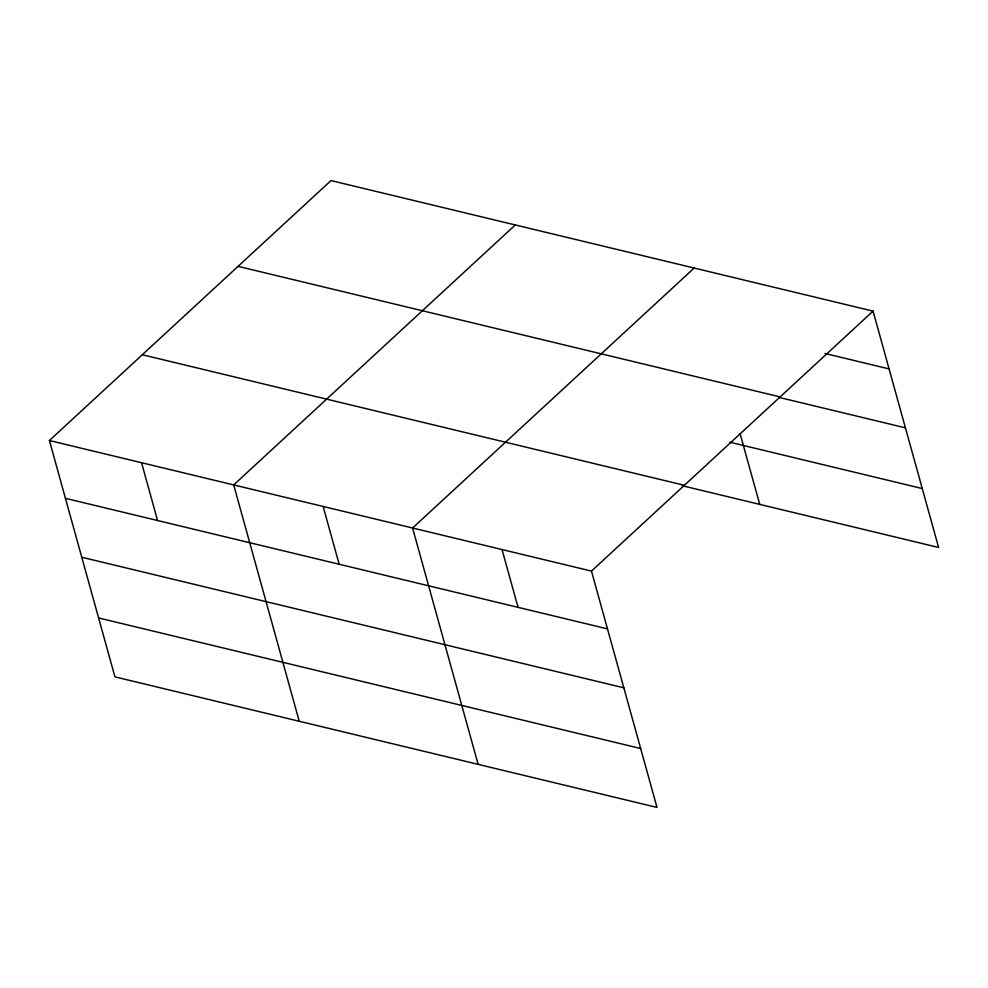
<?xml version="1.0" encoding="UTF-8"?>
<svg xmlns="http://www.w3.org/2000/svg" width="988" height="988" viewBox="0 0 988 988"><rect width="100%" height="100%" fill="white"/><g stroke="black" fill="none" stroke-linecap="round" stroke-linejoin="round"><path stroke-width="1.48" d="M49.4 440.525L591.466 571.089L657.008 807.431L114.941 676.879L49.4 440.525L330.992 180.569L873.059 311.121L938.6 547.476L682.202 485.713M515.291 224.955L233.699 484.923L299.241 721.265M694.169 268.044L412.589 528L478.13 764.354M591.466 571.089L873.059 311.121M824.98 353.482L889.089 368.919M238.071 266.352L780.125 396.917M778.717 397.324L905.428 427.841M729.959 442.229L922.261 488.554M142.321 354.741L684.388 485.306M65.43 498.323L607.496 628.887M81.769 557.244L623.836 687.809M98.602 617.957L640.669 748.521M740.098 433.621L759.723 504.386M502.028 549.55L518.058 607.348M323.138 506.461L339.168 564.259M141.556 462.717L157.574 520.528"/></g></svg>
